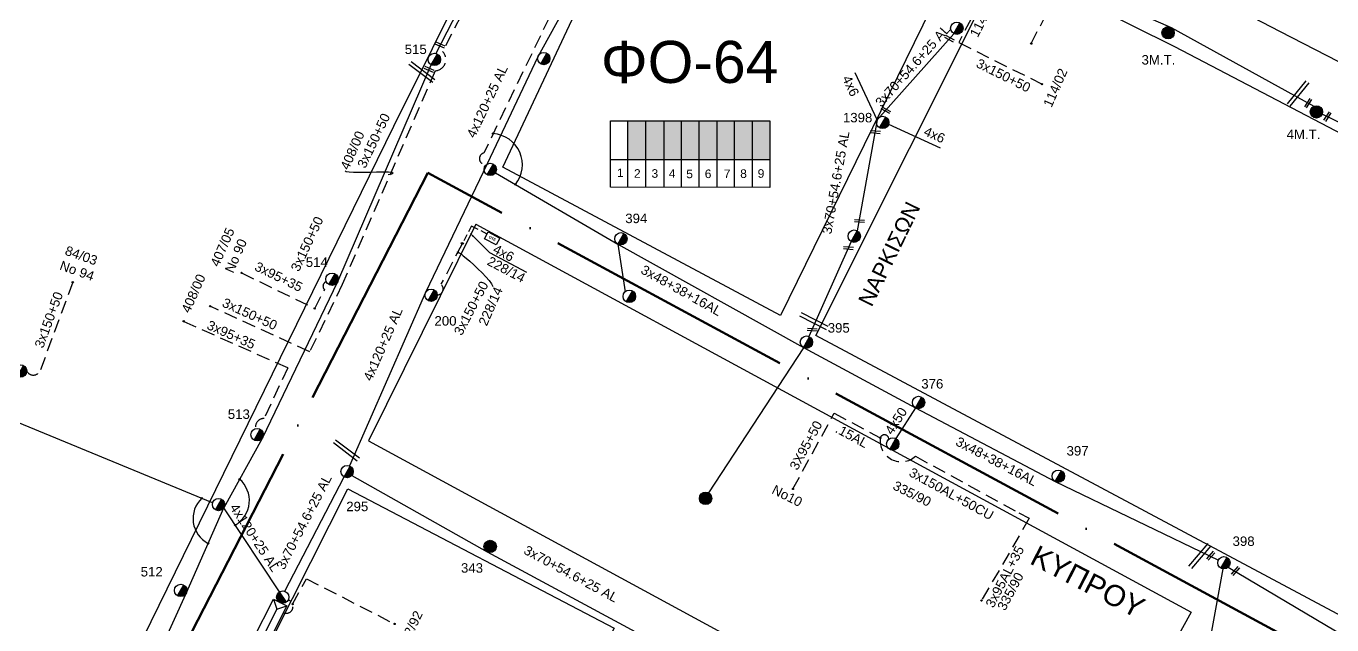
# Model space of a CAD drawing. Header units: millimetres. Extents: x 1020 to 3238, y 796 to 1818.
# Drawn here: x 1144.3 to 1392.6, y 1279.4 to 1393.2 of the extents above; entities that cross this region are included whole.
import ezdxf
from ezdxf import colors
from ezdxf.entities.mleader import LeaderData, LeaderLine
from ezdxf.enums import TextEntityAlignment as Align
from ezdxf.math import Vec2, Vec3

# ---------------------------------------------------------------- set-up
doc = ezdxf.new("R2010")
doc.units = ezdxf.units.MM
doc.linetypes.add('ACAD_ISO04W100', pattern=[30, 24, -3, 0, -3])
doc.linetypes.add('DASHED', pattern=[19.05, 12.7, -6.35])
for name, color, linetype, lineweight in [('.15AL', 7, 'DASHED', 30), ('3x150+50', 7, 'Continuous', 30), ('3x150AL+50CU', 7, 'Continuous', 30), ('3x48+38+16AL', 7, 'Continuous', 30), ('3x70+54.6+25 AL', 7, 'SYN_LINE', 30), ('3x95+35', 7, 'Continuous', 30), ('3X95+50', 7, 'Continuous', 30), ('4x120+25 AL', 7, 'SYN_LINE', 30), ('4x50', 7, 'Continuous', 30), ('4x50+16', 7, 'Continuous', 30), ('4x50+16AL', 7, 'Continuous', 30), ('4x6', 7, 'SYN_LINE', 30), ('Υπόβαθρο ΔΕΗ', 7, 'Continuous', 30)]:
    doc.layers.add(name, color=color, linetype=linetype, lineweight=lineweight)
for name, color, linetype in [('Pillar OTE', 7, 'Continuous'), ('text οδών', 7, 'Continuous'), ('text_kalodion', 7, 'Continuous'), ('Άγνωστα', 7, 'Continuous'), ('ΑΓΝΩΣΤΟ ΕΝΑΕΡΙΟ ΚΑΛΩΔΙΟ', 7, 'Continuous'), ('Επιγραφές - Σχήματα', 7, 'Continuous'), ('Καλώδια ΧΤ   3x150AL+50CU', 7, 'DASHED'), ('Μηχανική τομή', 7, 'Continuous'), ('Στύλος Ξύλινος', 7, 'Continuous'), ('Στύλος Ξύλινος @ 1', 7, 'Continuous'), ('Στύλος ΦΜ', 7, 'Continuous'), ('Στύλος ΦΜ @ 1', 7, 'Continuous'), ('Συνδέσεις', 7, 'Continuous'), ('Τομή', 7, 'Continuous'), ('Υποσταθμός εναέριος 2 στύλων', 7, 'Continuous'), ('Υποσταθμός πόλεως', 7, 'Continuous')]:
    doc.layers.add(name, color=color, linetype=linetype)
doc.styles.add('arial', font='arial.ttf')
doc.styles.get("Standard").update_dxf_attribs({"font": 'arial.ttf'})
doc.linetypes.add('SYN_LINE', pattern='A,0.5,-0.0001,["/\\/\\/\\/",Standard,S=0.1,R=0,X=0,Y=-0.05],-0.25', length=0.7501)

# ---------------------------------------------------------------- blocks, each defined once
blk = doc.blocks.new('ΥΠΑΡΧΩΝ ΤΣΙΜΕΝΤΕΝΙΟΣ ΣΤΥΛΟΣ')
at = {"layer": 'Στύλος ΦΜ'}
blk.add_hatch(color=7, dxfattribs=at).paths.add_polyline_path([(-1.29, -2.28, 0.574793), (2.62, 0, 0.268822), (1.3, 2.27)])
at = {"layer": 'Στύλος ΦΜ', "color": 7}
blk.add_line((-1.29, -2.28), (1.3, 2.27), dxfattribs=at)
blk.add_circle((0, 0), 2.62, dxfattribs=at)
at = {"layer": 'Στύλος ΦΜ', "flags": 4}
for tag, p in [('ΑΡΙΘΜΟΣ', (-4.68, 8.05)), ('ΤΥΠΟΣ', (-4.91, 3.03))]:
    blk.add_attdef(tag, p, '', height=4, dxfattribs=at)
blk = doc.blocks.new('ΥΠΑΡΧΩΝ ΞΥΛΙΝΟΣ ΣΤΥΛΟΣ')
at = {"layer": 'Στύλος Ξύλινος'}
h = blk.add_hatch(color=7, dxfattribs=at)
h.paths.add_polyline_path([(-2.62, 0, 0.270008), (-1.29, -2.28), (1.3, 2.27, 0.576266)])
h.paths.add_polyline_path([(-1.29, -2.28, 0.574793), (2.62, 0, 0.268822), (1.3, 2.27)])
at = {"layer": 'Στύλος Ξύλινος', "color": 7}
blk.add_line((-1.29, -2.28), (1.3, 2.27), dxfattribs=at)
blk.add_circle((0, 0), 2.62, dxfattribs=at)
at = {"layer": 'Στύλος Ξύλινος', "flags": 4}
for tag, p in [('ΑΡΙΘΜΟΣ', (-4.91, 8.6)), ('ΤΥΠΟΣ', (-4.85, 3.39))]:
    blk.add_attdef(tag, p, '', height=4, dxfattribs=at)
blk = doc.blocks.new('ΥΠΟΣΤΑΘΜΟΣ ΕΝΑΕΡΙΟΣ ΕΠΙ 2 ΣΤΥΛΩΝ')
at = {"layer": 'Υποσταθμός εναέριος 2 στύλων', "linetype": 'Continuous'}
for points in [[(-11.97, -2.11, 0.574793), (-8.45, -0.07, 0.268822), (-9.64, 1.98)], [(9.68, -2.15, 0.574793), (13.19, -0.1, 0.268822), (12.01, 1.95)]]:
    blk.add_hatch(color=256, dxfattribs=at).paths.add_polyline_path(points)
for p, q in [((-11.97, -2.11), (-9.64, 1.98)), ((9.68, -2.15), (12.01, 1.95))]:
    blk.add_line(p, q, dxfattribs=at)
for centre in [(-10.81, -0.07), (10.84, -0.1)]:
    blk.add_circle(centre, 2.36, dxfattribs=at)
at = {"layer": 'Υποσταθμός πόλεως', "linetype": 'Continuous', "ltscale": 40}
blk.add_lwpolyline([(-8.57, 2.82), (8.57, 2.82), (8.57, -2.82), (-8.57, -2.82)], close=True, dxfattribs=at)
for points in [[(-5.75, 0), (-8.57, 2.82)], [(-8.57, -2.82), (-5.75, 0)], [(-5.75, 0), (5.75, 0)], [(5.75, 0), (8.57, 2.82)], [(8.57, -2.82), (5.75, 0)]]:
    blk.add_lwpolyline(points, dxfattribs=at)
at = {"layer": 'Υποσταθμός εναέριος 2 στύλων', "ltscale": 40, "flags": 1}
for tag, p in [('ΜΕΤΑΣΧΗΜΑΤΙΣΜΟΣ', (14.09, 2.51)), ('ΙΣΧΥΣ', (14.07, -0.28)), ('ΑΡΙΘΜΟΣ', (14.19, -3))]:
    blk.add_attdef(tag, p, '', height=1.8, dxfattribs=at)
blk = doc.blocks.new('_ΣΥΝΔΕΣΗ')
at = {"layer": 'Συνδέσεις', "linetype": 'SYN_LINE', "ltscale": 40}
blk.add_hatch(color=256, dxfattribs=at).paths.add_polyline_path([(0.5, -0.01, 1), (-0.5, -0.01, 1)])
at = {"layer": 'Συνδέσεις'}
blk.add_circle((0, -0.01), 0.5, dxfattribs=at)
blk = doc.blocks.new('ΤΟΜΗ')
at = {"layer": 'Τομή', "ltscale": 40}
for p, q in [((-5.68, 0), (17.06, 0)), ((-5.68, -2.77), (17.06, -2.77))]:
    blk.add_line(p, q, dxfattribs=at)
blk = doc.blocks.new('ΜΗΧΑΝΙΚΗ ΤΟΜΗ')
at = {"layer": 'Μηχανική τομή', "ltscale": 40}
for p, q in [((-1.89, 0.78), (5.68, 0.78)), ((-1.89, -0.78), (5.68, -0.78))]:
    blk.add_line(p, q, dxfattribs=at)
blk = doc.blocks.new('TSONTA XT1')
at = {"ltscale": 40}
h = blk.add_hatch(color=256, dxfattribs=at)
h.dxf.hatch_style = 1
h.paths.add_polyline_path([(596, 2487.7), (597.1, 2488.8), (596, 2489.9), (594.9, 2488.8)])
blk.add_lwpolyline([(594.9, 2488.8), (596, 2489.9), (597.1, 2488.8), (596, 2487.7)], close=True, dxfattribs=at)
blk = doc.blocks.new('PILLAR ΟΤΕ')
at = {"layer": 'Pillar OTE', "ltscale": 40}
blk.add_lwpolyline([(-3.31, 2.02), (3.39, 2.02), (3.39, -1.99), (-3.31, -1.99)], close=True, dxfattribs=at)
at = {"layer": 'Pillar OTE', "insert": (-1.81, 0.71), "char_height": 1.3575, "width": 109.961, "attachment_point": 1}
blk.add_mtext('{\\fArial|b1|i0|c161|p34;OTE}', dxfattribs=at)

msp = doc.modelspace()

# ---------------------------------------------------------------- hatches: boundary and pattern name
at = {"layer": 'Καλώδια ΧΤ   3x150AL+50CU', "linetype": 'DASHED', "lineweight": -3, "ltscale": 0.2}
h = msp.add_hatch(color=1, dxfattribs=at)
h.dxf.hatch_style = 1
h.paths.add_polyline_path([(1262.14, 1375.19), (1258.7, 1375.19), (1258.7, 1367.83), (1262.14, 1367.82)])
h = msp.add_hatch(color=85, dxfattribs=at)
h.dxf.hatch_style = 1
h.paths.add_polyline_path([(1262.14, 1367.82), (1265.58, 1367.82), (1265.58, 1375.19), (1262.14, 1375.19)])
h = msp.add_hatch(color=6, dxfattribs=at)
h.dxf.hatch_style = 1
h.paths.add_polyline_path([(1268.88, 1375.19), (1265.58, 1375.19), (1265.58, 1367.82), (1268.88, 1367.82)])
h = msp.add_hatch(color=5, dxfattribs=at)
h.dxf.hatch_style = 1
h.paths.add_polyline_path([(1268.88, 1367.82), (1272.26, 1367.81), (1272.27, 1375.19), (1268.88, 1375.19)])
h = msp.add_hatch(color=30, dxfattribs=at)
h.dxf.hatch_style = 1
h.paths.add_polyline_path([(1272.26, 1367.81), (1275.66, 1367.81), (1275.66, 1375.19), (1272.27, 1375.19)])
h = msp.add_hatch(color=2, dxfattribs=at)
h.dxf.hatch_style = 1
h.paths.add_polyline_path([(1275.6, 1367.81), (1279, 1367.81), (1279, 1375.19), (1275.6, 1375.19)])
h = msp.add_hatch(color=173, dxfattribs=at)
h.dxf.hatch_style = 1
h.paths.add_polyline_path([(1278.94, 1367.82), (1282.34, 1367.81), (1282.34, 1375.19), (1278.94, 1375.19)])
h = msp.add_hatch(color=151, dxfattribs=at)
h.dxf.hatch_style = 1
h.paths.add_polyline_path([(1282.26, 1367.81), (1285.66, 1367.81), (1285.66, 1375.19), (1282.26, 1375.19)])

# ---------------------------------------------------------------- linework, layer by layer
at = {"layer": '.15AL', "color": 6, "linetype": 'DASHED', "lineweight": -3, "ltscale": 0.2}
msp.add_lwpolyline([(1297.92, 1319.6), (1297.93, 1319.62), (1306.68, 1314.9, -0.861785), (1308.32, 1314.67)], format="xyb", dxfattribs=at)
at = {"layer": '3x150+50', "color": 85, "linetype": 'DASHED', "lineweight": -3, "ltscale": 0.2}
msp.add_lwpolyline([(1335.41, 1389.86), (1340.97, 1400.8), (1336.89, 1402.96, -0.464823), (1334.47, 1403.89, -27.106693)], format="xyb", dxfattribs=at)
at = {"layer": '3x150+50', "color": 151, "linetype": 'DASHED', "lineweight": -3, "ltscale": 0.2}
msp.add_lwpolyline([(1246.68, 1399.71, 0.694884), (1241.81, 1396.28), (1230.4, 1401.82), (1223.47, 1388.36, -0.638111), (1222.04, 1384.67), (1204.38, 1344.08), (1198.2, 1331.27)], format="xyb", dxfattribs=at)
at = {"layer": '3x150+50', "color": 6, "linetype": 'DASHED', "lineweight": -3, "ltscale": 0.2}
for points in [[(1246.11, 1398.52, 0.735701), (1243.72, 1394.78), (1231.29, 1369.05, 1.148602), (1232.1, 1367.04, 3.34368)], [(1199.14, 1339.51), (1201.02, 1343.08, -0.575888), (1201.35, 1344.62, 28.879816)]]:
    msp.add_lwpolyline(points, format="xyb", dxfattribs=at)
at = {"layer": '3x150+50', "color": 85, "linetype": 'DASHED', "lineweight": -3, "ltscale": 0.2}
for points in [[(1322.92, 1395.11), (1323.97, 1394.58), (1321.62, 1390.08), (1337.47, 1382.14)], [(1194.93, 1283.31), (1197.57, 1288.15), (1214.35, 1279.54)]]:
    msp.add_lwpolyline(points, dxfattribs=at)
at = {"layer": '3x150+50', "color": 5, "linetype": 'DASHED', "lineweight": -3, "ltscale": 0.2}
msp.add_lwpolyline([(1227.12, 1351.67), (1223.16, 1344.1, -0.695523), (1222.45, 1342.08)], format="xyb", dxfattribs=at)
at = {"layer": '3x150+50', "color": 62, "linetype": 'DASHED', "lineweight": -3, "ltscale": 0.2}
msp.add_lwpolyline([(1153.12, 1344.5), (1146.96, 1327.76, -0.671273), (1144.37, 1327.67, 4.077612)], format="xyb", dxfattribs=at)
at = {"layer": '3x150+50', "color": 151, "linetype": 'DASHED', "lineweight": -3, "ltscale": 0.2}
msp.add_lwpolyline([(1198.21, 1331.28), (1179.26, 1339.93)], dxfattribs=at)
at = {"layer": '3x150+50', "color": 85, "linetype": 'DASHED', "lineweight": -3, "ltscale": 0.2}
msp.add_arc((1193.73, 1282.86), 1.29, 245.1427, 73.002, dxfattribs=at)
at = {"layer": '3x150AL+50CU', "color": 6, "linetype": 'DASHED', "lineweight": -3, "ltscale": 0.2}
msp.add_lwpolyline([(1306.68, 1314.9, 0.69168), (1313.41, 1311.42), (1333.03, 1300.65)], format="xyb", dxfattribs=at)
at = {"layer": '3x48+38+16AL', "color": 6, "lineweight": -3, "ltscale": 0.2}
msp.add_lwpolyline([(1233.52, 1365.29), (1256.79, 1351.73), (1292.07, 1332.07), (1313.39, 1320.61), (1339.97, 1306.6), (1370.99, 1291.68)], dxfattribs=at)
at = {"layer": '3x70+54.6+25 AL', "color": 85, "linetype": 'SYN_LINE', "lineweight": -3, "ltscale": 20}
for points in [[(1335.55, 1404.49), (1362.02, 1392.93), (1389.16, 1377.95)], [(1320.68, 1391.74), (1306.09, 1375.39), (1302.32, 1354.27)], [(1301.15, 1352.22), (1293.13, 1334.17)], [(1193.46, 1285.76), (1204.72, 1307.49)], [(1206.21, 1307.76), (1231.93, 1293.26), (1261.77, 1277.16)]]:
    msp.add_lwpolyline(points, dxfattribs=at)
at = {"layer": '3x70+54.6+25 AL', "color": 30, "linetype": 'SYN_LINE', "lineweight": -3, "ltscale": 20}
msp.add_lwpolyline([(1444.44, 1348.16), (1421.75, 1361.34), (1390.74, 1376.47)], dxfattribs=at)
at = {"layer": '3x70+54.6+25 AL', "color": 6, "linetype": 'SYN_LINE', "lineweight": -3, "ltscale": 10}
msp.add_lwpolyline([(1256.8, 1351.72), (1258.2, 1342.7)], dxfattribs=at)
at = {"layer": '3x70+54.6+25 AL', "color": 6, "linetype": 'SYN_LINE', "lineweight": -3, "ltscale": 20}
msp.add_lwpolyline([(1292.12, 1332.05), (1274.06, 1304.45)], dxfattribs=at)
at = {"layer": '3x70+54.6+25 AL', "color": 5, "linetype": 'SYN_LINE', "lineweight": -3, "ltscale": 20}
msp.add_lwpolyline([(1366.63, 1261.08), (1371.92, 1290)], dxfattribs=at)
at = {"layer": '3x95+35', "color": 6, "linetype": 'DASHED', "lineweight": -3, "ltscale": 0.2}
for points in [[(1185.22, 1346.28), (1199.14, 1339.51)], [(1333.03, 1300.65), (1335, 1299.62), (1325.94, 1283.97)]]:
    msp.add_lwpolyline(points, dxfattribs=at)
msp.add_lwpolyline([(1174.23, 1337.06), (1194.02, 1328.23), (1189.51, 1318.58, 0.492311), (1187.92, 1316.66, 135.008628)], format="xyb", dxfattribs=at)
at = {"layer": '3X95+50', "color": 6, "linetype": 'DASHED', "lineweight": -3, "ltscale": 0.2}
msp.add_lwpolyline([(1290.09, 1305.21), (1297.92, 1319.6)], dxfattribs=at)
at = {"layer": '4x120+25 AL', "color": 5, "linetype": 'SYN_LINE', "lineweight": -3, "ltscale": 20}
msp.add_lwpolyline([(1245.92, 1395.23), (1241.57, 1387.36), (1231.95, 1366.97), (1220.2, 1342.53), (1205.78, 1309.59)], dxfattribs=at)
at = {"layer": '4x120+25 AL', "color": 62, "linetype": 'SYN_LINE', "lineweight": -3, "ltscale": 20}
msp.add_lwpolyline([(1179.74, 1302.59), (1140.85, 1318.59)], dxfattribs=at)
at = {"layer": '4x120+25 AL', "color": 6, "linetype": 'SYN_LINE', "lineweight": -3, "ltscale": 20}
msp.add_lwpolyline([(1192.42, 1285.63), (1181.87, 1301.62), (1181.92, 1301.71)], dxfattribs=at)
at = {"layer": '4x50', "color": 6, "lineweight": -3, "ltscale": 0.2}
msp.add_lwpolyline([(1313.39, 1320.61), (1309.66, 1314.78)], dxfattribs=at)
at = {"layer": '4x50+16', "color": 2, "lineweight": -3, "ltscale": 0.2}
msp.add_lwpolyline([(1234.58, 1412.13), (1222.16, 1388)], dxfattribs=at)
at = {"layer": '4x50+16', "color": 6, "lineweight": -3, "ltscale": 0.2}
msp.add_lwpolyline([(1181.92, 1301.71), (1189.19, 1314.88), (1203.52, 1344.61), (1221.32, 1385.82)], dxfattribs=at)
at = {"layer": '4x50+16AL', "color": 5, "lineweight": -3, "ltscale": 0.2}
msp.add_lwpolyline([(1372.85, 1290.32), (1402.43, 1272.79), (1417.76, 1265.72)], dxfattribs=at)
at = {"layer": '4x6', "color": 85, "linetype": 'SYN_LINE', "lineweight": -3, "ltscale": 10}
for points in [[(1306.09, 1375.39), (1301.89, 1384.31)], [(1308.29, 1374.55), (1318.09, 1370.02)]]:
    msp.add_lwpolyline(points, dxfattribs=at)
at = {"layer": '4x6', "color": 5, "linetype": 'DASHED', "lineweight": -3, "ltscale": 0.1}
msp.add_lwpolyline([(1231.91, 1353.65), (1228.96, 1355.19), (1227.32, 1352.06)], dxfattribs=at)
at = {"layer": 'Pillar OTE', "lineweight": -3, "ltscale": 40}
for points in [[(1255.37, 1362.55), (1255.37, 1375.19), (1285.71, 1375.19), (1285.71, 1362.52), (1255.37, 1362.55)], [(1258.7, 1362.55), (1258.7, 1375.19)], [(1262.14, 1362.54), (1262.14, 1375.19)], [(1265.58, 1362.54), (1265.58, 1375.19)], [(1268.88, 1362.54), (1268.88, 1375.19)], [(1272.26, 1362.53), (1272.27, 1375.19)], [(1275.66, 1362.53), (1275.66, 1375.19)], [(1279, 1362.53), (1279, 1375.19)], [(1282.39, 1362.52), (1282.39, 1375.19)], [(1255.37, 1367.83), (1285.71, 1367.8)]]:
    msp.add_lwpolyline(points, dxfattribs=at)
at = {"layer": 'ΑΓΝΩΣΤΟ ΕΝΑΕΡΙΟ ΚΑΛΩΔΙΟ', "color": 62, "lineweight": -3, "ltscale": 0.2}
msp.add_lwpolyline([(1149.3, 1230.96), (1159.52, 1251.92), (1174.61, 1285.23), (1181.87, 1301.62)], dxfattribs=at)
at = {"layer": 'Υπόβαθρο ΔΕΗ', "color": 1, "linetype": 'ACAD_ISO04W100', "lineweight": 50, "ltscale": 2}
msp.add_lwpolyline([(2897.66, 1801.46), (2899.37, 1753.84), (2811.49, 1635.31), (2792.55, 1614.57), (2757.37, 1549.51), (2665.72, 1495.01), (2560.71, 1451.54), (2481.37, 1390.44), (2388.44, 1347.03), (2262.24, 1330.19), (2197.17, 1327.65), (2179.45, 1318.84), (2139.09, 1283.92), (2119.89, 1261.32), (2078.79, 1160.44), (2035.44, 1084.11), (1936.96, 1112.27), (1734.05, 1208.64), (1538.56, 1301.42), (1499.15, 1214.88), (1220.66, 1365.27), (1101.95, 1134.49), (1047.96, 1156.8)], dxfattribs=at)
at = {"layer": 'Υπόβαθρο ΔΕΗ', "color": 7, "lineweight": -3}
for points in [[(1105.78, 1181.54), (1118.76, 1179.55), (1214.2, 1374.19), (1214.2, 1374.19), (1251.08, 1448.29), (1274.34, 1488.85), (1253.03, 1496.48), (1223.31, 1507.56), (1204.28, 1515.02), (1203.65, 1515.2), (1203.25, 1515.12), (1202.99, 1514.99), (1202.85, 1514.84), (1202.74, 1514.73), (1196.52, 1495.13), (1187.84, 1468.28)], [(1521.94, 1397.32), (1527.26, 1390.28), (1535.37, 1377.22), (1539.66, 1369.56), (1544.34, 1364.23), (1550.26, 1358.91), (1554.2, 1355.59), (1559.9, 1351.5), (1536.36, 1304.07), (1446.53, 1359.36), (1382.78, 1392.08), (1275.63, 1447.65)], [(1229.81, 1355.55), (1209.38, 1314.33), (1307.57, 1261.09)], [(1229.81, 1355.55), (1365.79, 1281.76), (1301.54, 1165.62), (1249.02, 1194.04), (1264.21, 1220.87)]]:
    msp.add_lwpolyline(points, dxfattribs=at)
for points in [[(1270, 1436.94), (1322.69, 1409.6), (1287.73, 1338.2), (1234.9, 1366.38), (1251.97, 1402.74)], [(1330.06, 1405.54), (1362.64, 1389.33), (1443.26, 1347.18), (1422.39, 1311.3), (1433.25, 1305.53), (1454.4, 1340.59), (1503.64, 1310.63), (1531.55, 1294.27), (1516.46, 1260.95), (1498.57, 1224.19), (1441.51, 1254.18), (1411.38, 1271.95), (1294.43, 1334.35)], [(1256.08, 1278.74), (1220.93, 1210.81), (1220.35, 1209.51), (1170.31, 1235.64), (1205.46, 1305.21)]]:
    msp.add_lwpolyline(points, close=True, dxfattribs=at)
at = {"layer": 'Υπόβαθρο ΔΕΗ', "lineweight": -3}
for centre, radius, start, end in [((1232.69, 1366.81), 5.94, 321.1167, 86.2813), ((1181.37, 1302.99), 5.35, 299.7956, 49.3259), ((1181.33, 1299.58), 5.32, 133.4281, 242.5271)]:
    msp.add_arc(centre, radius, start, end, dxfattribs=at)
at = {"layer": 'Υπόβαθρο ΔΕΗ', "color": 7, "lineweight": -3}
for points in [[(1204.92, 1365.64), (1204.99, 1365.29), (1214.16, 1365.62), (1214.09, 1365.2), (1213.68, 1364.94), (1213.12, 1364.94)], [(1226.51, 1349.97), (1226.01, 1350.52), (1226.6, 1350.4), (1232.64, 1344.91), (1233.03, 1343.68)]]:
    msp.add_open_spline(points, degree=3, dxfattribs=at)

# ---------------------------------------------------------------- block references
at = {"layer": 'Pillar OTE', "xscale": 0.375, "yscale": 0.375, "zscale": 0.375, "rotation": 331.9899049662575}
msp.add_blockref('PILLAR ΟΤΕ', (1232.88, 1352.83), dxfattribs=at)
at = {"layer": 'Μηχανική τομή', "lineweight": -3}
for p, xscale, yscale, zscale, rotation in [((1320.31, 1390.53), 0.2499999999999678, 0.2499999999999678, 0.2499999999999678, 152.4004383992393), ((1223.44, 1389.36), 0.2499999999999678, 0.2499999999999678, 0.2499999999999678, 156.5143781484778), ((1221.37, 1384.74), 0.2499999999999677, 0.2499999999999677, 0.2499999999999677, 156.5143781484778), ((1387.85, 1378.13), 0.2499999999999678, 0.2499999999999678, 0.2499999999999678, 57.37035269380139), ((1308.2, 1376.96), 0.2499999999999678, 0.2499999999999678, 0.2499999999999678, 152.4004383992393), ((1391.49, 1375.58), 0.2499999999999678, 0.2499999999999678, 0.2499999999999678, 57.37035269380139), ((1306.24, 1372.96), 0.2499999999999678, 0.2499999999999678, 0.2499999999999678, 176.0518344848908), ((1303.22, 1356.07), 0.2499999999999678, 0.2499999999999678, 0.2499999999999678, 176.0518344848908), ((1301.11, 1350.91), 0.2499999999999678, 0.2499999999999678, 0.2499999999999678, 176.0518344848908), ((1294.23, 1335.44), 0.2499999999999678, 0.2499999999999678, 0.2499999999999678, 176.0518344848908), ((1369.83, 1292.87), 0.2499999999999678, 0.2499999999999678, 0.2499999999999678, 228.1113904078109), ((1374.54, 1289.96), 0.2499999999999678, 0.2499999999999678, 0.2499999999999678, 228.1113904078109)]:
    msp.add_blockref('ΜΗΧΑΝΙΚΗ ΤΟΜΗ', p, dxfattribs=dict(at, xscale=xscale, yscale=yscale, zscale=zscale, rotation=rotation))
at = {"layer": 'Στύλος Ξύλινος @ 1', "lineweight": -3, "ltscale": 40}
ref = msp.add_blockref('ΥΠΑΡΧΩΝ ΞΥΛΙΝΟΣ ΣΤΥΛΟΣ', (1361.43, 1391.91), dxfattribs=dict(at, xscale=0.4499999999997534, yscale=0.4499999999997534, zscale=0.4499999999997534))
ref.add_attrib('ΤΥΠΟΣ', '3M.T.', (1356.38, 1385.87), dxfattribs={"layer": 'Στύλος Ξύλινος', "height": 1.8, "flags": 4})
ref = msp.add_blockref('ΥΠΑΡΧΩΝ ΞΥΛΙΝΟΣ ΣΤΥΛΟΣ', (1389.63, 1376.87), dxfattribs=dict(at, xscale=0.4499999999997534, yscale=0.4499999999997534, zscale=0.4499999999997534))
ref.add_attrib('ΤΥΠΟΣ', '4M.T.', (1383.97, 1371.7), dxfattribs={"layer": 'Στύλος Ξύλινος', "height": 1.8, "flags": 4})
at = {"layer": 'Στύλος Ξύλινος @ 1', "lineweight": -3, "ltscale": 40, "xscale": 0.4499999999997534, "yscale": 0.4499999999997534, "zscale": 0.4499999999997534}
msp.add_blockref('ΥΠΑΡΧΩΝ ΞΥΛΙΝΟΣ ΣΤΥΛΟΣ', (1273.48, 1303.42), dxfattribs=at)
at = {"layer": 'Στύλος Ξύλινος @ 1', "lineweight": -3, "ltscale": 40}
ref = msp.add_blockref('ΥΠΑΡΧΩΝ ΞΥΛΙΝΟΣ ΣΤΥΛΟΣ', (1232.51, 1294.28), dxfattribs=dict(at, xscale=0.4499999999997534, yscale=0.4499999999997534, zscale=0.4499999999997534))
ref.add_attrib('ΤΥΠΟΣ', '343', (1226.96, 1289.29), dxfattribs={"layer": 'Στύλος Ξύλινος', "height": 1.8, "flags": 4})
at = {"layer": 'Στύλος ΦΜ @ 1', "lineweight": -3, "ltscale": 40}
for p, xscale, yscale, zscale in [((1321.26, 1392.77), 0.4499999999997795, 0.4499999999997795, 0.4499999999997795), ((1242.7, 1387.01), 0.4499999999996954, 0.4499999999996954, 0.4499999999996954), ((1232.53, 1365.94), 0.4499999999996954, 0.4499999999996954, 0.4499999999996954), ((1301.74, 1353.25), 0.4499999999997795, 0.4499999999997795, 0.4499999999997795), ((1258.97, 1341.81), 0.4499999999997795, 0.4499999999997795, 0.4499999999997795), ((1309.07, 1313.75), 0.4499999999997795, 0.4499999999997795, 0.4499999999997795), ((1180.86, 1302.24), 0.4499999999996954, 0.4499999999996954, 0.4499999999996954)]:
    msp.add_blockref('ΥΠΑΡΧΩΝ ΤΣΙΜΕΝΤΕΝΙΟΣ ΣΤΥΛΟΣ', p, dxfattribs=dict(at, xscale=xscale, yscale=yscale, zscale=zscale))
ref = msp.add_blockref('ΥΠΑΡΧΩΝ ΤΣΙΜΕΝΤΕΝΙΟΣ ΣΤΥΛΟΣ', (1221.9, 1386.84), dxfattribs=dict(at, xscale=0.4499999999996954, yscale=0.4499999999996954, zscale=0.4499999999996954))
ref.add_attrib('ΤΥΠΟΣ', '515', (1216.26, 1387.87), dxfattribs={"layer": 'Στύλος ΦΜ', "height": 1.8, "flags": 4})
ref = msp.add_blockref('ΥΠΑΡΧΩΝ ΤΣΙΜΕΝΤΕΝΙΟΣ ΣΤΥΛΟΣ', (1307.15, 1374.87), dxfattribs=dict(at, xscale=0.4499999999995962, yscale=0.4499999999995962, zscale=0.4499999999995962))
ref.add_attrib('ΤΥΠΟΣ', '1398', (1299.59, 1374.88), dxfattribs={"layer": 'Στύλος ΦΜ', "height": 1.8, "flags": 4})
ref = msp.add_blockref('ΥΠΑΡΧΩΝ ΤΣΙΜΕΝΤΕΝΙΟΣ ΣΤΥΛΟΣ', (1257.37, 1352.76), dxfattribs=dict(at, xscale=0.4499999999997795, yscale=0.4499999999997795, zscale=0.4499999999997795))
ref.add_attrib('ΤΥΠΟΣ', '394', (1258.2, 1355.73), dxfattribs={"layer": 'Στύλος ΦΜ', "height": 1.8, "flags": 4})
ref = msp.add_blockref('ΥΠΑΡΧΩΝ ΤΣΙΜΕΝΤΕΝΙΟΣ ΣΤΥΛΟΣ', (1202.44, 1345.06), dxfattribs=dict(at, xscale=0.4499999999996954, yscale=0.4499999999996954, zscale=0.4499999999996954))
ref.add_attrib('ΤΥΠΟΣ', '514', (1197.45, 1347.41), dxfattribs={"layer": 'Στύλος ΦΜ', "height": 1.8, "flags": 4})
ref = msp.add_blockref('ΥΠΑΡΧΩΝ ΤΣΙΜΕΝΤΕΝΙΟΣ ΣΤΥΛΟΣ', (1221.27, 1342.03), dxfattribs=dict(at, xscale=0.4499999999996934, yscale=0.4499999999996934, zscale=0.4499999999996934))
ref.add_attrib('ΤΥΠΟΣ', '200', (1221.92, 1336.25), dxfattribs={"layer": 'Στύλος ΦΜ', "height": 1.8, "flags": 4})
ref = msp.add_blockref('ΥΠΑΡΧΩΝ ΤΣΙΜΕΝΤΕΝΙΟΣ ΣΤΥΛΟΣ', (1292.65, 1333.1), dxfattribs=dict(at, xscale=0.4499999999997795, yscale=0.4499999999997795, zscale=0.4499999999997795))
ref.add_attrib('ΤΥΠΟΣ', '395', (1296.7, 1334.92), dxfattribs={"layer": 'Στύλος ΦΜ', "height": 1.8, "flags": 4})
ref = msp.add_blockref('ΥΠΑΡΧΩΝ ΤΣΙΜΕΝΤΕΝΙΟΣ ΣΤΥΛΟΣ', (1143.2, 1327.63), dxfattribs=dict(at, xscale=0.4499999999996954, yscale=0.4499999999996954, zscale=0.4499999999996954))
ref.add_attrib('ΤΥΠΟΣ', '1410', (1135.3, 1325.94), dxfattribs={"layer": 'Στύλος ΦΜ', "height": 1.8, "flags": 4})
ref = msp.add_blockref('ΥΠΑΡΧΩΝ ΤΣΙΜΕΝΤΕΝΙΟΣ ΣΤΥΛΟΣ', (1313.98, 1321.63), dxfattribs=dict(at, xscale=0.4499999999997795, yscale=0.4499999999997795, zscale=0.4499999999997795))
ref.add_attrib('ΤΥΠΟΣ', '376', (1314.49, 1324.29), dxfattribs={"layer": 'Στύλος ΦΜ', "height": 1.8, "flags": 4})
ref = msp.add_blockref('ΥΠΑΡΧΩΝ ΤΣΙΜΕΝΤΕΝΙΟΣ ΣΤΥΛΟΣ', (1188.2, 1315.52), dxfattribs=dict(at, xscale=0.4499999999996954, yscale=0.4499999999996954, zscale=0.4499999999996954))
ref.add_attrib('ΤΥΠΟΣ', '513', (1182.62, 1318.52), dxfattribs={"layer": 'Στύλος ΦΜ', "height": 1.8, "flags": 4})
ref = msp.add_blockref('ΥΠΑΡΧΩΝ ΤΣΙΜΕΝΤΕΝΙΟΣ ΣΤΥΛΟΣ', (1340.55, 1307.62), dxfattribs=dict(at, xscale=0.4499999999997795, yscale=0.4499999999997795, zscale=0.4499999999997795))
ref.add_attrib('ΤΥΠΟΣ', '397', (1342.12, 1311.55), dxfattribs={"layer": 'Στύλος ΦΜ', "height": 1.8, "flags": 4})
ref = msp.add_blockref('ΥΠΑΡΧΩΝ ΤΣΙΜΕΝΤΕΝΙΟΣ ΣΤΥΛΟΣ', (1205.3, 1308.51), dxfattribs=dict(at, xscale=0.4499999999996934, yscale=0.4499999999996934, zscale=0.4499999999996934))
ref.add_attrib('ΤΥΠΟΣ', '295', (1205.14, 1300.98), dxfattribs={"layer": 'Στύλος ΦΜ', "height": 1.8, "flags": 4})
ref = msp.add_blockref('ΥΠΑΡΧΩΝ ΤΣΙΜΕΝΤΕΝΙΟΣ ΣΤΥΛΟΣ', (1372.05, 1291.17), dxfattribs=dict(at, xscale=0.4499999999997795, yscale=0.4499999999997795, zscale=0.4499999999997795))
ref.add_attrib('ΤΥΠΟΣ', '398', (1373.69, 1294.37), dxfattribs={"layer": 'Στύλος ΦΜ', "height": 1.8, "flags": 4})
ref = msp.add_blockref('ΥΠΑΡΧΩΝ ΤΣΙΜΕΝΤΕΝΙΟΣ ΣΤΥΛΟΣ', (1173.66, 1285.92), dxfattribs=dict(at, xscale=0.4499999999996954, yscale=0.4499999999996954, zscale=0.4499999999996954))
ref.add_attrib('ΤΥΠΟΣ', '512', (1166.05, 1288.57), dxfattribs={"layer": 'Στύλος ΦΜ', "height": 1.8, "flags": 4})
at = {"layer": 'Συνδέσεις', "lineweight": -3, "xscale": 0.25, "yscale": 0.25, "zscale": 0.25}
for p in [(1335.41, 1389.86), (1337.47, 1382.14), (1233.07, 1372.75), (1237.32, 1363.08), (1185.22, 1346.29), (1153.12, 1344.5), (1179.26, 1339.93), (1199.14, 1339.51), (1174.23, 1337.07), (1306.69, 1314.9), (1184.86, 1307.05), (1290.1, 1305.21), (1177.67, 1303.45), (1184.03, 1298.34), (1178.87, 1294.85), (1325.94, 1283.98), (1194.94, 1283.31), (1214.35, 1279.55)]:
    msp.add_blockref('_ΣΥΝΔΕΣΗ', p, dxfattribs=at)
at = {"layer": 'Συνδέσεις', "xscale": 0.2, "yscale": 0.2, "zscale": 0.2, "rotation": 62.39649276658485}
msp.add_blockref('TSONTA XT1', (1613.09, 1015.6), dxfattribs=at)
at = {"layer": 'Τομή', "lineweight": -3, "xscale": 0.2499999999999996, "yscale": 0.2499999999999996, "zscale": 0.2499999999999996}
for p, rotation in [((1218.61, 1385.62), 322.8289646727654), ((1387.29, 1381.26), 231.0225436124087), ((1292.91, 1338.08), 333.0662972907041), ((1204.25, 1313.7), 322.8289646727654), ((1368.62, 1293.33), 229.8433106744761)]:
    msp.add_blockref('ΤΟΜΗ', p, dxfattribs=dict(at, rotation=rotation))
at = {"layer": 'Υποσταθμός εναέριος 2 στύλων', "lineweight": -3, "xscale": 0.5000000000000637, "yscale": 0.5000000000000637, "zscale": 0.5000000000000637, "rotation": 243.1913628375293}
msp.add_blockref('ΥΠΟΣΤΑΘΜΟΣ ΕΝΑΕΡΙΟΣ ΕΠΙ 2 ΣΤΥΛΩΝ', (1190.66, 1279.81), dxfattribs=at)

# ---------------------------------------------------------------- texts
at = {"lineweight": -3, "ltscale": 40, "style": 'arial'}
msp.add_text('ΝΑΡΚΙΣΩΝ', height=3, rotation=64, dxfattribs=at).set_placement((1308.39, 1349.88), align=Align.MIDDLE_CENTER)
at = {"lineweight": -3, "ltscale": 30, "char_height": 1.63, "width": 11.2573, "attachment_point": 1}
for s, insert in [('1', (1256.62, 1366.11)), ('2', (1259.86, 1365.98)), ('3', (1263.19, 1365.98)), ('4', (1266.49, 1365.98)), ('5', (1269.8, 1365.9)), ('6', (1273.32, 1365.92)), ('7', (1276.94, 1365.92)), ('8', (1280.06, 1365.95)), ('9', (1283.39, 1365.98))]:
    msp.add_mtext(s, dxfattribs=dict(at, insert=insert))
at = {"layer": 'text οδών', "lineweight": -3}
msp.add_text('ΚΥΠΡΟΥ', height=4, rotation=332.8304, dxfattribs=at).set_placement((1346.16, 1287.57), align=Align.MIDDLE_CENTER)
at = {"layer": 'text_kalodion', "linetype": 'Continuous', "lineweight": -3, "ltscale": 0.2}
for s, rotation, p in [('3x70+54.6+25 AL', 48.2801, (1312.84, 1385.66)), ('3x150+50', 333.3893, (1330.12, 1383.81)), ('4x120+25 AL', 64.751, (1231.94, 1378.88)), ('4x6', 295.2036, (1301.08, 1381.82)), ('3x150+50', 64.5164, (1210.35, 1371.41)), ('4x6', 336.4218, (1317.01, 1372.51)), ('3x70+54.6+25 AL', 79.8768, (1298.23, 1363.45)), ('3x150+50', 64.8649, (1197.68, 1351.78)), ('4x6', 332.3965, (1235.07, 1350.06)), ('3x95+35', 334.044, (1192.3, 1345.54)), ('3x48+38+16AL', 330.8704, (1268.87, 1342.94)), ('3x150+50', 62.3965, (1228.88, 1339.56)), ('3x150+50', 69.7802, (1148.57, 1337.35)), ('3x150+50', 335.4901, (1186.81, 1338.47)), ('4x120+25 AL', 66.3489, (1212.12, 1332.75)), ('3x95+35', 335.925, (1183.27, 1334.53)), ('4x50', 57.3363, (1309.68, 1318.14)), ('3X95+50', 61.4627, (1292.55, 1313.49)), ('.15AL', 331.647, (1301.29, 1315.29)), ('3x48+38+16AL', 332.2029, (1328.82, 1310.44)), ('3x150AL+50CU', 331.2445, (1320.23, 1304.28)), ('3x70+54.6+25 AL', 62.6029, (1197.1, 1298.93)), ('4x120+25 AL', 303.4099, (1187.76, 1295.96)), ('3x70+54.6+25 AL', 331.6567, (1247.89, 1289.07)), ('3x95AL+35', 62.3965, (1330.37, 1288.54))]:
    msp.add_text(s, height=1.8, rotation=rotation, dxfattribs=at).set_placement(p, align=Align.MIDDLE_CENTER)
at = {"layer": 'text_kalodion', "linetype": 'Continuous', "lineweight": -3, "ltscale": 0.2, "insert": (1232.59, 1349.5), "char_height": 1.8, "width": 9.1232, "attachment_point": 1, "rotation": 332.3965}
msp.add_mtext('228/14', dxfattribs=at)
at = {"layer": 'Άγνωστα', "color": 7, "lineweight": -3, "insert": (1215.4, 1276.6), "char_height": 1.8, "width": 4.55191440096314e-14, "attachment_point": 1, "rotation": 64.2264}
msp.add_mtext('52/92', dxfattribs=at)
at = {"layer": 'Επιγραφές - Σχήματα', "lineweight": -3, "insert": (1253.55, 1390.37), "char_height": 8, "width": 15.5504, "attachment_point": 1, "style": 'arial'}
msp.add_mtext('ΦO-64', dxfattribs=at)
at = {"layer": 'Υπόβαθρο ΔΕΗ', "lineweight": -3, "char_height": 1.8, "width": 9.1232, "attachment_point": 1, "style": 'arial'}
for s, insert, rotation in [('114/02', (1323.63, 1391.7), 63), ('114/02', (1337.61, 1378.31), 66.2611), ('408/00', (1203.94, 1366.41), 66.2611), ('407/05\\PNo 90', (1179.23, 1348.02), 66.2611), ('84/03\\PNo 94', (1152.09, 1351.47), 340.5698), ('408/00', (1173.71, 1339.22), 66.2611), ('228/14', (1230.21, 1336.77), 66.2611), ('335/90', (1309.72, 1306.84), 333.3226), ('No10', (1286.72, 1306.05), 333.3226), ('335/90', (1328.84, 1282.76), 62)]:
    msp.add_mtext(s, dxfattribs=dict(at, insert=insert, rotation=rotation))

# ---------------------------------------------------------------- leaders
at = {"layer": 'Υπόβαθρο ΔΕΗ', "color": 7, "lineweight": -3}
ml = msp.add_multileader_mtext('Standard', dxfattribs=at)
ml.set_content('', color=7)
ml.set_leader_properties()
ml.build(insert=Vec2(0, 0))
ml.multileader.update_dxf_attribs({"arrow_head_size": 1})
ctx = ml.context
ctx.base_point, ctx.arrow_head_size, ctx.plane_origin, ctx.plane_x_axis, ctx.plane_y_axis = Vec3(1239.43, 1346.4), 1, Vec3(1228.62, 1353.89), Vec3(0.882948, -0.469472), Vec3(0.469472, 0.882948)
notes = []
notes.append((ctx, [(0, (1, 1, 0), (1232.36, 1350.16), (0.882948, -0.469472), 8, [(0, [(1228.62, 1353.89)], 0, [])])]))
ctx.mtext.insert, ctx.mtext.text_direction, ctx.mtext.rotation, ctx.mtext.width, ctx.mtext.flow_direction = Vec3(1242.13, 1347.23), Vec3(0.882948, -0.469472), 5.794493, 332, 5
for ctx, leaders in notes:
    for number, flags, end, landing, length, lines in leaders:
        leader = LeaderData()
        leader.index, (leader.has_last_leader_line, leader.has_dogleg_vector, leader.attachment_direction) = number, flags
        leader.last_leader_point, leader.dogleg_vector, leader.dogleg_length = Vec3(end), Vec3(landing), length
        for number, points, colour, breaks in lines:
            line = LeaderLine()
            line.index, line.vertices, line.color, line.breaks = number, Vec3.list(points), colors.encode_raw_color(colour), breaks
            leader.lines.append(line)
        ctx.leaders.append(leader)

doc.saveas('drawing.dxf')
